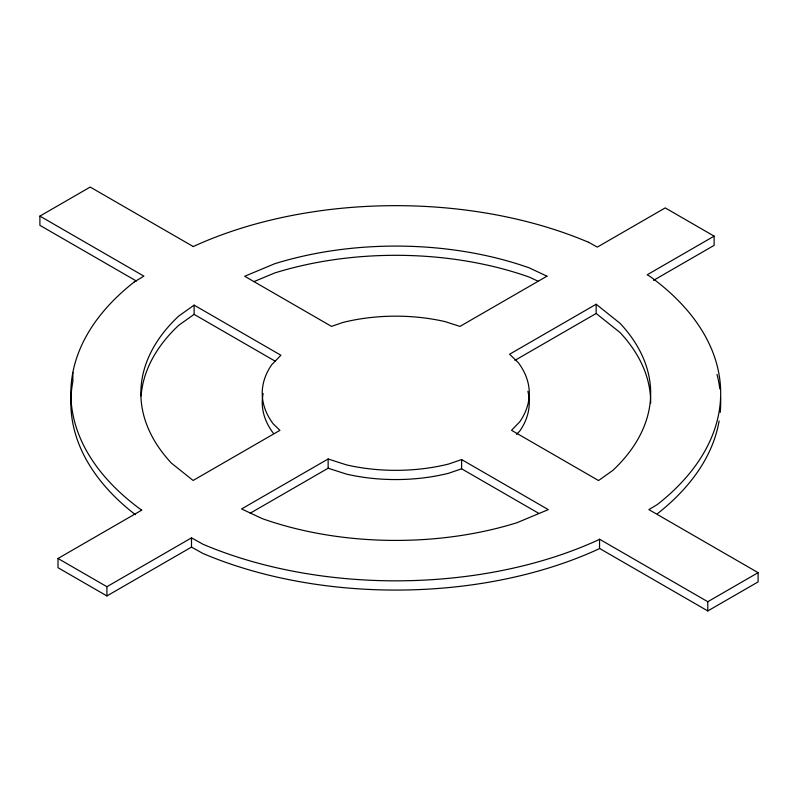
<?xml version="1.0" encoding="UTF-8"?>
<svg xmlns="http://www.w3.org/2000/svg" width="798" height="798" viewBox="0 0 798 798"><rect width="100%" height="100%" fill="white"/><g stroke="black" fill="none" stroke-linecap="round" stroke-linejoin="round"><path stroke-width="1.2" d="M516.525 434.371L519.857 430.93A133.525 77.087 0 0 0 527.867 391.289M194.114 305.135L178.692 316.088A254.911 147.171 0 0 0 171.49 463.199L193.116 480.466L279.938 430.341L273.165 423.798A133.525 77.087 0 0 1 271.659 364.796L280.896 355.24L194.114 305.135L194.114 314.372L178.692 325.315A254.911 147.171 0 0 0 141.106 395.928M134.184 281.973L143.889 276.138L39.9 216.098L39.9 225.335L136.388 281.036M599.547 539.219L598.54 539.817A324.916 187.59 0 0 1 203.021 544.266L191.5 537.872L106.912 586.71L58.005 558.48L58.005 567.707L106.912 595.936L191.5 547.099L203.021 553.503A324.916 187.59 0 0 0 598.54 549.054L599.547 548.445L599.547 539.219L707.796 601.712L758.1 572.665L758.1 581.902L707.796 610.939L599.547 548.445M39.9 216.098L90.204 187.061L193.276 246.572M58.005 558.48L141.705 510.151M328.138 458.99L241.604 508.944L262.113 518.57A254.911 147.171 0 0 0 516.924 522.73L548.306 509.623L461.603 459.568L448.666 464.027A133.525 77.087 0 0 1 346.482 464.895L328.138 458.99L328.138 468.217L250.153 513.234M596.166 304.238L509.593 354.222L518.351 362.701A133.525 77.087 0 0 1 519.857 421.693L511.538 430.312L598.54 480.546L612.824 470.411A254.911 147.171 0 0 0 620.036 323.3L596.166 304.238L596.166 313.474L620.036 332.527A254.911 147.171 0 0 1 650.669 403.06M653.542 280.347L714.12 245.365L714.12 236.138L647.158 274.801L649.632 276.168A324.916 187.59 0 0 1 657.343 504.526L648.874 509.603L758.1 572.665M514.929 360.367L596.166 313.474M253.894 281.644L274.602 272.996A254.911 147.171 0 0 1 529.413 277.155L538.191 281.275M538.67 513.294L461.603 468.795L448.666 473.254A133.525 77.087 0 0 1 346.482 474.122L328.138 468.217M588.495 242.223L597.303 247.111L665.223 207.899L714.12 236.138M194.114 314.372L275.539 361.374M707.796 601.712L707.796 610.939M461.603 459.568L461.603 468.795M191.5 537.872L191.5 547.099M106.912 586.71L106.912 595.936M72.857 372.387L72.857 381.624A324.746 187.49 0 0 0 135.391 514.69M273.165 433.025A133.525 77.087 0 0 1 263.141 393.544M141.685 510.161A324.746 187.49 0 0 1 134.234 281.993M719.108 420.915A324.916 187.59 0 0 1 657.343 513.752M717.013 374.372A324.916 187.59 0 0 1 719.836 388.965M720.564 397.584A324.916 187.59 0 0 1 720.225 412.376M193.256 246.552A324.746 187.49 0 0 1 588.465 242.253M546.969 276.178L459.957 326.412L445.035 321.604A133.525 77.087 0 0 0 342.851 322.472L331.509 326.382L244.687 276.258L274.602 263.769A254.911 147.171 0 0 1 529.413 267.929L546.969 276.178"/></g></svg>
